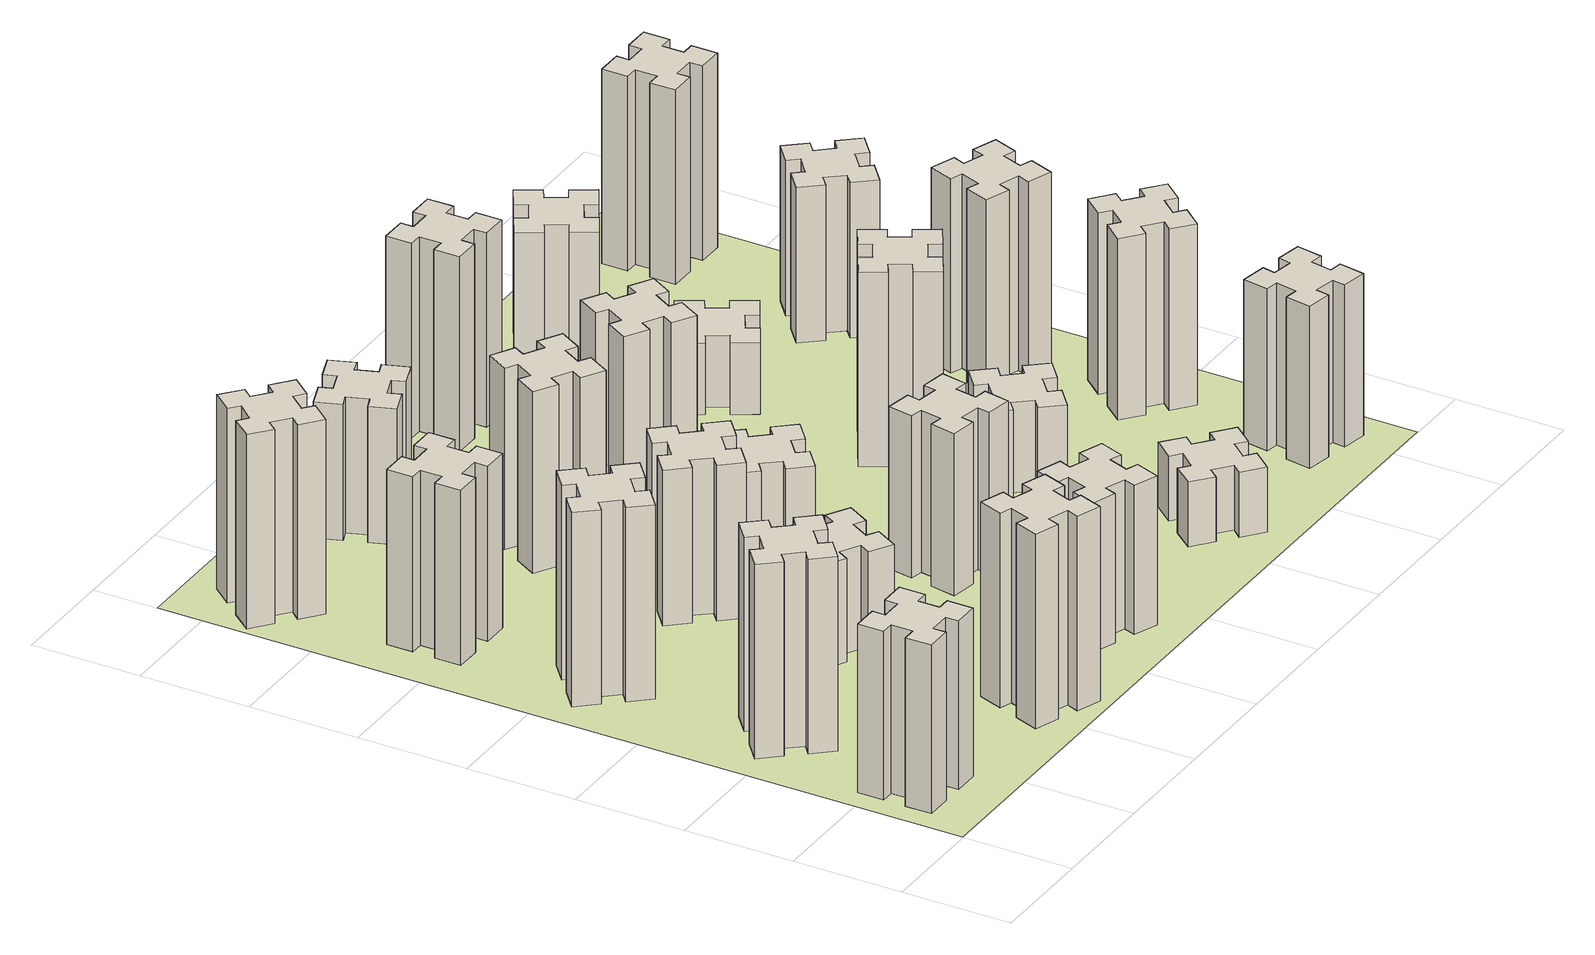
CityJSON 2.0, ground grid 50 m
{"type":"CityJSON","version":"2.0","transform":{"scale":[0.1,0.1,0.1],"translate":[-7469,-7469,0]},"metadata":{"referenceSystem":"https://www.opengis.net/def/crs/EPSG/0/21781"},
"CityObjects":{
"building1":{"type":"Building","attributes":{"class":"1000","function":"1000","usage":"1000","yearOfConstruction":2016,"roofType":"1000","measuredHeight":78,"storeysAboveGround":30,"storeysBelowGround":0},"geometry":[{"type":"Solid","lod":"1","boundaries":[[[[0,1,2,3,4,5,6,7,8,9,10,11,12,13,14,15,16,17,18,19]],[[17,16,20,21]],[[16,15,22,20]],[[15,14,23,22]],[[14,13,24,23]],[[13,12,25,24]],[[12,11,26,25]],[[11,10,27,26]],[[10,9,28,27]],[[9,8,29,28]],[[8,7,30,29]],[[7,6,31,30]],[[6,5,32,31]],[[5,4,33,32]],[[4,3,34,33]],[[3,2,35,34]],[[2,1,36,35]],[[1,0,37,36]],[[0,19,38,37]],[[19,18,39,38]],[[18,17,21,39]],[[24,25,26,27,28,29,30,31,32,33,34,35,36,37,38,39,21,20,22,23]]]]}]},
"building2":{"type":"Building","attributes":{"class":"1000","function":"1000","usage":"1000","yearOfConstruction":2016,"roofType":"1000","measuredHeight":90,"storeysAboveGround":30,"storeysBelowGround":0},"geometry":[{"type":"Solid","lod":"1","boundaries":[[[[40,41,42,43,44,45,46,47,48,49,50,51,52,53,54,55,56,57,58,59]],[[57,56,60,61]],[[56,55,62,60]],[[55,54,63,62]],[[54,53,64,63]],[[53,52,65,64]],[[52,51,66,65]],[[51,50,67,66]],[[50,49,68,67]],[[49,48,69,68]],[[48,47,70,69]],[[47,46,71,70]],[[46,45,72,71]],[[45,44,73,72]],[[44,43,74,73]],[[43,42,75,74]],[[42,41,76,75]],[[41,40,77,76]],[[40,59,78,77]],[[59,58,79,78]],[[58,57,61,79]],[[64,65,66,67,68,69,70,71,72,73,74,75,76,77,78,79,61,60,62,63]]]]}]},
"building3":{"type":"Building","attributes":{"class":"1000","function":"1000","usage":"1000","yearOfConstruction":2016,"roofType":"1000","measuredHeight":90,"storeysAboveGround":30,"storeysBelowGround":0},"geometry":[{"type":"Solid","lod":"1","boundaries":[[[[80,81,82,83,84,85,86,87,88,89,90,91,92,93,94,95,96,97,98,99]],[[97,96,100,101]],[[96,95,102,100]],[[95,94,103,102]],[[94,93,104,103]],[[93,92,105,104]],[[92,91,106,105]],[[91,90,107,106]],[[90,89,108,107]],[[89,88,109,108]],[[88,87,110,109]],[[87,86,111,110]],[[86,85,112,111]],[[85,84,113,112]],[[84,83,114,113]],[[83,82,115,114]],[[82,81,116,115]],[[81,80,117,116]],[[80,99,118,117]],[[99,98,119,118]],[[98,97,101,119]],[[104,105,106,107,108,109,110,111,112,113,114,115,116,117,118,119,101,100,102,103]]]]}]},
"building4":{"type":"Building","attributes":{"class":"1000","function":"1000","usage":"1000","yearOfConstruction":2016,"roofType":"1000","measuredHeight":81,"storeysAboveGround":30,"storeysBelowGround":0},"geometry":[{"type":"Solid","lod":"1","boundaries":[[[[120,121,122,123,124,125,126,127,128,129,130,131,132,133,134,135,136,137,138,139]],[[137,136,140,141]],[[136,135,142,140]],[[135,134,143,142]],[[134,133,144,143]],[[133,132,145,144]],[[132,131,146,145]],[[131,130,147,146]],[[130,129,148,147]],[[129,128,149,148]],[[128,127,150,149]],[[127,126,151,150]],[[126,125,152,151]],[[125,124,153,152]],[[124,123,154,153]],[[123,122,155,154]],[[122,121,156,155]],[[121,120,157,156]],[[120,139,158,157]],[[139,138,159,158]],[[138,137,141,159]],[[144,145,146,147,148,149,150,151,152,153,154,155,156,157,158,159,141,140,142,143]]]]}]},
"building5":{"type":"Building","attributes":{"class":"1000","function":"1000","usage":"1000","yearOfConstruction":2016,"roofType":"1000","measuredHeight":90,"storeysAboveGround":30,"storeysBelowGround":0},"geometry":[{"type":"Solid","lod":"1","boundaries":[[[[160,161,162,163,164,165,166,167,168,169,170,171,172,173,174,175,176,177,178,179]],[[177,176,180,181]],[[176,175,182,180]],[[175,174,183,182]],[[174,173,184,183]],[[173,172,185,184]],[[172,171,186,185]],[[171,170,187,186]],[[170,169,188,187]],[[169,168,189,188]],[[168,167,190,189]],[[167,166,191,190]],[[166,165,192,191]],[[165,164,193,192]],[[164,163,194,193]],[[163,162,195,194]],[[162,161,196,195]],[[161,160,197,196]],[[160,179,198,197]],[[179,178,199,198]],[[178,177,181,199]],[[184,185,186,187,188,189,190,191,192,193,194,195,196,197,198,199,181,180,182,183]]]]}]},
"building6":{"type":"Building","attributes":{"class":"1000","function":"1000","usage":"1000","yearOfConstruction":2016,"roofType":"1000","measuredHeight":90,"storeysAboveGround":30,"storeysBelowGround":0},"geometry":[{"type":"Solid","lod":"1","boundaries":[[[[200,201,202,203,204,205,206,207,208,209,210,211,212,213,214,215,216,217,218,219]],[[217,216,220,221]],[[216,215,222,220]],[[215,214,223,222]],[[214,213,224,223]],[[213,212,225,224]],[[212,211,226,225]],[[211,210,227,226]],[[210,209,228,227]],[[209,208,229,228]],[[208,207,230,229]],[[207,206,231,230]],[[206,205,232,231]],[[205,204,233,232]],[[204,203,234,233]],[[203,202,235,234]],[[202,201,236,235]],[[201,200,237,236]],[[200,219,238,237]],[[219,218,239,238]],[[218,217,221,239]],[[224,225,226,227,228,229,230,231,232,233,234,235,236,237,238,239,221,220,222,223]]]]}]},
"building7":{"type":"Building","attributes":{"class":"1000","function":"1000","usage":"1000","yearOfConstruction":2016,"roofType":"1000","measuredHeight":48,"storeysAboveGround":30,"storeysBelowGround":0},"geometry":[{"type":"Solid","lod":"1","boundaries":[[[[240,241,242,243,244,245,246,247,248,249,250,251,252,253,254,255,256,257,258,259]],[[257,256,260,261]],[[256,255,262,260]],[[255,254,263,262]],[[254,253,264,263]],[[253,252,265,264]],[[252,251,266,265]],[[251,250,267,266]],[[250,249,268,267]],[[249,248,269,268]],[[248,247,270,269]],[[247,246,271,270]],[[246,245,272,271]],[[245,244,273,272]],[[244,243,274,273]],[[243,242,275,274]],[[242,241,276,275]],[[241,240,277,276]],[[240,259,278,277]],[[259,258,279,278]],[[258,257,261,279]],[[264,265,266,267,268,269,270,271,272,273,274,275,276,277,278,279,261,260,262,263]]]]}]},
"building8":{"type":"Building","attributes":{"class":"1000","function":"1000","usage":"1000","yearOfConstruction":2016,"roofType":"1000","measuredHeight":72,"storeysAboveGround":30,"storeysBelowGround":0},"geometry":[{"type":"Solid","lod":"1","boundaries":[[[[280,281,282,283,284,285,286,287,288,289,290,291,292,293,294,295,296,297,298,299]],[[297,296,300,301]],[[296,295,302,300]],[[295,294,303,302]],[[294,293,304,303]],[[293,292,305,304]],[[292,291,306,305]],[[291,290,307,306]],[[290,289,308,307]],[[289,288,309,308]],[[288,287,310,309]],[[287,286,311,310]],[[286,285,312,311]],[[285,284,313,312]],[[284,283,314,313]],[[283,282,315,314]],[[282,281,316,315]],[[281,280,317,316]],[[280,299,318,317]],[[299,298,319,318]],[[298,297,301,319]],[[304,305,306,307,308,309,310,311,312,313,314,315,316,317,318,319,301,300,302,303]]]]}]},
"building9":{"type":"Building","attributes":{"class":"1000","function":"1000","usage":"1000","yearOfConstruction":2016,"roofType":"1000","measuredHeight":69,"storeysAboveGround":30,"storeysBelowGround":0},"geometry":[{"type":"Solid","lod":"1","boundaries":[[[[320,321,322,323,324,325,326,327,328,329,330,331,332,333,334,335,336,337,338,339]],[[337,336,340,341]],[[336,335,342,340]],[[335,334,343,342]],[[334,333,344,343]],[[333,332,345,344]],[[332,331,346,345]],[[331,330,347,346]],[[330,329,348,347]],[[329,328,349,348]],[[328,327,350,349]],[[327,326,351,350]],[[326,325,352,351]],[[325,324,353,352]],[[324,323,354,353]],[[323,322,355,354]],[[322,321,356,355]],[[321,320,357,356]],[[320,339,358,357]],[[339,338,359,358]],[[338,337,341,359]],[[344,345,346,347,348,349,350,351,352,353,354,355,356,357,358,359,341,340,342,343]]]]}]},
"building10":{"type":"Building","attributes":{"class":"1000","function":"1000","usage":"1000","yearOfConstruction":2016,"roofType":"1000","measuredHeight":84,"storeysAboveGround":30,"storeysBelowGround":0},"geometry":[{"type":"Solid","lod":"1","boundaries":[[[[360,361,362,363,364,365,366,367,368,369,370,371,372,373,374,375,376,377,378,379]],[[377,376,380,381]],[[376,375,382,380]],[[375,374,383,382]],[[374,373,384,383]],[[373,372,385,384]],[[372,371,386,385]],[[371,370,387,386]],[[370,369,388,387]],[[369,368,389,388]],[[368,367,390,389]],[[367,366,391,390]],[[366,365,392,391]],[[365,364,393,392]],[[364,363,394,393]],[[363,362,395,394]],[[362,361,396,395]],[[361,360,397,396]],[[360,379,398,397]],[[379,378,399,398]],[[378,377,381,399]],[[384,385,386,387,388,389,390,391,392,393,394,395,396,397,398,399,381,380,382,383]]]]}]},
"building11":{"type":"Building","attributes":{"class":"1000","function":"1000","usage":"1000","yearOfConstruction":2016,"roofType":"1000","measuredHeight":63,"storeysAboveGround":30,"storeysBelowGround":0},"geometry":[{"type":"Solid","lod":"1","boundaries":[[[[400,401,402,403,404,405,406,407,408,409,410,411,412,413,414,415,416,417,418,419]],[[417,416,420,421]],[[416,415,422,420]],[[415,414,423,422]],[[414,413,424,423]],[[413,412,425,424]],[[412,411,426,425]],[[411,410,427,426]],[[410,409,428,427]],[[409,408,429,428]],[[408,407,430,429]],[[407,406,431,430]],[[406,405,432,431]],[[405,404,433,432]],[[404,403,434,433]],[[403,402,435,434]],[[402,401,436,435]],[[401,400,437,436]],[[400,419,438,437]],[[419,418,439,438]],[[418,417,421,439]],[[424,425,426,427,428,429,430,431,432,433,434,435,436,437,438,439,421,420,422,423]]]]}]},
"building12":{"type":"Building","attributes":{"class":"1000","function":"1000","usage":"1000","yearOfConstruction":2016,"roofType":"1000","measuredHeight":75,"storeysAboveGround":30,"storeysBelowGround":0},"geometry":[{"type":"Solid","lod":"1","boundaries":[[[[440,441,442,443,444,445,446,447,448,449,450,451,452,453,454,455,456,457,458,459]],[[457,456,460,461]],[[456,455,462,460]],[[455,454,463,462]],[[454,453,464,463]],[[453,452,465,464]],[[452,451,466,465]],[[451,450,467,466]],[[450,449,468,467]],[[449,448,469,468]],[[448,447,470,469]],[[447,446,471,470]],[[446,445,472,471]],[[445,444,473,472]],[[444,443,474,473]],[[443,442,475,474]],[[442,441,476,475]],[[441,440,477,476]],[[440,459,478,477]],[[459,458,479,478]],[[458,457,461,479]],[[464,465,466,467,468,469,470,471,472,473,474,475,476,477,478,479,461,460,462,463]]]]}]},
"building13":{"type":"Building","attributes":{"class":"1000","function":"1000","usage":"1000","yearOfConstruction":2016,"roofType":"1000","measuredHeight":30,"storeysAboveGround":30,"storeysBelowGround":0},"geometry":[{"type":"Solid","lod":"1","boundaries":[[[[480,481,482,483,484,485,486,487,488,489,490,491,492,493,494,495,496,497,498,499]],[[497,496,500,501]],[[496,495,502,500]],[[495,494,503,502]],[[494,493,504,503]],[[493,492,505,504]],[[492,491,506,505]],[[491,490,507,506]],[[490,489,508,507]],[[489,488,509,508]],[[488,487,510,509]],[[487,486,511,510]],[[486,485,512,511]],[[485,484,513,512]],[[484,483,514,513]],[[483,482,515,514]],[[482,481,516,515]],[[481,480,517,516]],[[480,499,518,517]],[[499,498,519,518]],[[498,497,501,519]],[[504,505,506,507,508,509,510,511,512,513,514,515,516,517,518,519,501,500,502,503]]]]}]},
"building14":{"type":"Building","attributes":{"class":"1000","function":"1000","usage":"1000","yearOfConstruction":2016,"roofType":"1000","measuredHeight":72,"storeysAboveGround":30,"storeysBelowGround":0},"geometry":[{"type":"Solid","lod":"1","boundaries":[[[[520,521,522,523,524,525,526,527,528,529,530,531,532,533,534,535,536,537,538,539]],[[537,536,540,541]],[[536,535,542,540]],[[535,534,543,542]],[[534,533,544,543]],[[533,532,545,544]],[[532,531,546,545]],[[531,530,547,546]],[[530,529,548,547]],[[529,528,549,548]],[[528,527,550,549]],[[527,526,551,550]],[[526,525,552,551]],[[525,524,553,552]],[[524,523,554,553]],[[523,522,555,554]],[[522,521,556,555]],[[521,520,557,556]],[[520,539,558,557]],[[539,538,559,558]],[[538,537,541,559]],[[544,545,546,547,548,549,550,551,552,553,554,555,556,557,558,559,541,540,542,543]]]]}]},
"building15":{"type":"Building","attributes":{"class":"1000","function":"1000","usage":"1000","yearOfConstruction":2016,"roofType":"1000","measuredHeight":30,"storeysAboveGround":30,"storeysBelowGround":0},"geometry":[{"type":"Solid","lod":"1","boundaries":[[[[560,561,562,563,564,565,566,567,568,569,570,571,572,573,574,575,576,577,578,579]],[[577,576,580,581]],[[576,575,582,580]],[[575,574,583,582]],[[574,573,584,583]],[[573,572,585,584]],[[572,571,586,585]],[[571,570,587,586]],[[570,569,588,587]],[[569,568,589,588]],[[568,567,590,589]],[[567,566,591,590]],[[566,565,592,591]],[[565,564,593,592]],[[564,563,594,593]],[[563,562,595,594]],[[562,561,596,595]],[[561,560,597,596]],[[560,579,598,597]],[[579,578,599,598]],[[578,577,581,599]],[[584,585,586,587,588,589,590,591,592,593,594,595,596,597,598,599,581,580,582,583]]]]}]},
"building16":{"type":"Building","attributes":{"class":"1000","function":"1000","usage":"1000","yearOfConstruction":2016,"roofType":"1000","measuredHeight":90,"storeysAboveGround":30,"storeysBelowGround":0},"geometry":[{"type":"Solid","lod":"1","boundaries":[[[[600,601,602,603,604,605,606,607,608,609,610,611,612,613,614,615,616,617,618,619]],[[617,616,620,621]],[[616,615,622,620]],[[615,614,623,622]],[[614,613,624,623]],[[613,612,625,624]],[[612,611,626,625]],[[611,610,627,626]],[[610,609,628,627]],[[609,608,629,628]],[[608,607,630,629]],[[607,606,631,630]],[[606,605,632,631]],[[605,604,633,632]],[[604,603,634,633]],[[603,602,635,634]],[[602,601,636,635]],[[601,600,637,636]],[[600,619,638,637]],[[619,618,639,638]],[[618,617,621,639]],[[624,625,626,627,628,629,630,631,632,633,634,635,636,637,638,639,621,620,622,623]]]]}]},
"building17":{"type":"Building","attributes":{"class":"1000","function":"1000","usage":"1000","yearOfConstruction":2016,"roofType":"1000","measuredHeight":42,"storeysAboveGround":30,"storeysBelowGround":0},"geometry":[{"type":"Solid","lod":"1","boundaries":[[[[640,641,642,643,644,645,646,647,648,649,650,651,652,653,654,655,656,657,658,659]],[[657,656,660,661]],[[656,655,662,660]],[[655,654,663,662]],[[654,653,664,663]],[[653,652,665,664]],[[652,651,666,665]],[[651,650,667,666]],[[650,649,668,667]],[[649,648,669,668]],[[648,647,670,669]],[[647,646,671,670]],[[646,645,672,671]],[[645,644,673,672]],[[644,643,674,673]],[[643,642,675,674]],[[642,641,676,675]],[[641,640,677,676]],[[640,659,678,677]],[[659,658,679,678]],[[658,657,661,679]],[[664,665,666,667,668,669,670,671,672,673,674,675,676,677,678,679,661,660,662,663]]]]}]},
"building18":{"type":"Building","attributes":{"class":"1000","function":"1000","usage":"1000","yearOfConstruction":2016,"roofType":"1000","measuredHeight":90,"storeysAboveGround":30,"storeysBelowGround":0},"geometry":[{"type":"Solid","lod":"1","boundaries":[[[[680,681,682,683,684,685,686,687,688,689,690,691,692,693,694,695,696,697,698,699]],[[697,696,700,701]],[[696,695,702,700]],[[695,694,703,702]],[[694,693,704,703]],[[693,692,705,704]],[[692,691,706,705]],[[691,690,707,706]],[[690,689,708,707]],[[689,688,709,708]],[[688,687,710,709]],[[687,686,711,710]],[[686,685,712,711]],[[685,684,713,712]],[[684,683,714,713]],[[683,682,715,714]],[[682,681,716,715]],[[681,680,717,716]],[[680,699,718,717]],[[699,698,719,718]],[[698,697,701,719]],[[704,705,706,707,708,709,710,711,712,713,714,715,716,717,718,719,701,700,702,703]]]]}]},
"building19":{"type":"Building","attributes":{"class":"1000","function":"1000","usage":"1000","yearOfConstruction":2016,"roofType":"1000","measuredHeight":33,"storeysAboveGround":30,"storeysBelowGround":0},"geometry":[{"type":"Solid","lod":"1","boundaries":[[[[720,721,722,723,724,725,726,727,728,729,730,731,732,733,734,735,736,737,738,739]],[[737,736,740,741]],[[736,735,742,740]],[[735,734,743,742]],[[734,733,744,743]],[[733,732,745,744]],[[732,731,746,745]],[[731,730,747,746]],[[730,729,748,747]],[[729,728,749,748]],[[728,727,750,749]],[[727,726,751,750]],[[726,725,752,751]],[[725,724,753,752]],[[724,723,754,753]],[[723,722,755,754]],[[722,721,756,755]],[[721,720,757,756]],[[720,739,758,757]],[[739,738,759,758]],[[738,737,741,759]],[[744,745,746,747,748,749,750,751,752,753,754,755,756,757,758,759,741,740,742,743]]]]}]},
"building20":{"type":"Building","attributes":{"class":"1000","function":"1000","usage":"1000","yearOfConstruction":2016,"roofType":"1000","measuredHeight":75,"storeysAboveGround":30,"storeysBelowGround":0},"geometry":[{"type":"Solid","lod":"1","boundaries":[[[[760,761,762,763,764,765,766,767,768,769,770,771,772,773,774,775,776,777,778,779]],[[777,776,780,781]],[[776,775,782,780]],[[775,774,783,782]],[[774,773,784,783]],[[773,772,785,784]],[[772,771,786,785]],[[771,770,787,786]],[[770,769,788,787]],[[769,768,789,788]],[[768,767,790,789]],[[767,766,791,790]],[[766,765,792,791]],[[765,764,793,792]],[[764,763,794,793]],[[763,762,795,794]],[[762,761,796,795]],[[761,760,797,796]],[[760,779,798,797]],[[779,778,799,798]],[[778,777,781,799]],[[784,785,786,787,788,789,790,791,792,793,794,795,796,797,798,799,781,780,782,783]]]]}]},
"building21":{"type":"Building","attributes":{"class":"1000","function":"1000","usage":"1000","yearOfConstruction":2016,"roofType":"1000","measuredHeight":63,"storeysAboveGround":30,"storeysBelowGround":0},"geometry":[{"type":"Solid","lod":"1","boundaries":[[[[800,801,802,803,804,805,806,807,808,809,810,811,812,813,814,815,816,817,818,819]],[[817,816,820,821]],[[816,815,822,820]],[[815,814,823,822]],[[814,813,824,823]],[[813,812,825,824]],[[812,811,826,825]],[[811,810,827,826]],[[810,809,828,827]],[[809,808,829,828]],[[808,807,830,829]],[[807,806,831,830]],[[806,805,832,831]],[[805,804,833,832]],[[804,803,834,833]],[[803,802,835,834]],[[802,801,836,835]],[[801,800,837,836]],[[800,819,838,837]],[[819,818,839,838]],[[818,817,821,839]],[[824,825,826,827,828,829,830,831,832,833,834,835,836,837,838,839,821,820,822,823]]]]}]},
"building22":{"type":"Building","attributes":{"class":"1000","function":"1000","usage":"1000","yearOfConstruction":2016,"roofType":"1000","measuredHeight":84,"storeysAboveGround":30,"storeysBelowGround":0},"geometry":[{"type":"Solid","lod":"1","boundaries":[[[[840,841,842,843,844,845,846,847,848,849,850,851,852,853,854,855,856,857,858,859]],[[857,856,860,861]],[[856,855,862,860]],[[855,854,863,862]],[[854,853,864,863]],[[853,852,865,864]],[[852,851,866,865]],[[851,850,867,866]],[[850,849,868,867]],[[849,848,869,868]],[[848,847,870,869]],[[847,846,871,870]],[[846,845,872,871]],[[845,844,873,872]],[[844,843,874,873]],[[843,842,875,874]],[[842,841,876,875]],[[841,840,877,876]],[[840,859,878,877]],[[859,858,879,878]],[[858,857,861,879]],[[864,865,866,867,868,869,870,871,872,873,874,875,876,877,878,879,861,860,862,863]]]]}]},
"building23":{"type":"Building","attributes":{"class":"1000","function":"1000","usage":"1000","yearOfConstruction":2016,"roofType":"1000","measuredHeight":90,"storeysAboveGround":30,"storeysBelowGround":0},"geometry":[{"type":"Solid","lod":"1","boundaries":[[[[880,881,882,883,884,885,886,887,888,889,890,891,892,893,894,895,896,897,898,899]],[[897,896,900,901]],[[896,895,902,900]],[[895,894,903,902]],[[894,893,904,903]],[[893,892,905,904]],[[892,891,906,905]],[[891,890,907,906]],[[890,889,908,907]],[[889,888,909,908]],[[888,887,910,909]],[[887,886,911,910]],[[886,885,912,911]],[[885,884,913,912]],[[884,883,914,913]],[[883,882,915,914]],[[882,881,916,915]],[[881,880,917,916]],[[880,899,918,917]],[[899,898,919,918]],[[898,897,901,919]],[[904,905,906,907,908,909,910,911,912,913,914,915,916,917,918,919,901,900,902,903]]]]}]},
"building24":{"type":"Building","attributes":{"class":"1000","function":"1000","usage":"1000","yearOfConstruction":2016,"roofType":"1000","measuredHeight":72,"storeysAboveGround":30,"storeysBelowGround":0},"geometry":[{"type":"Solid","lod":"1","boundaries":[[[[920,921,922,923,924,925,926,927,928,929,930,931,932,933,934,935,936,937,938,939]],[[937,936,940,941]],[[936,935,942,940]],[[935,934,943,942]],[[934,933,944,943]],[[933,932,945,944]],[[932,931,946,945]],[[931,930,947,946]],[[930,929,948,947]],[[929,928,949,948]],[[928,927,950,949]],[[927,926,951,950]],[[926,925,952,951]],[[925,924,953,952]],[[924,923,954,953]],[[923,922,955,954]],[[922,921,956,955]],[[921,920,957,956]],[[920,939,958,957]],[[939,938,959,958]],[[938,937,941,959]],[[944,945,946,947,948,949,950,951,952,953,954,955,956,957,958,959,941,940,942,943]]]]}]},
"building25":{"type":"Building","attributes":{"class":"1000","function":"1000","usage":"1000","yearOfConstruction":2016,"roofType":"1000","measuredHeight":90,"storeysAboveGround":30,"storeysBelowGround":0},"geometry":[{"type":"Solid","lod":"1","boundaries":[[[[960,961,962,963,964,965,966,967,968,969,970,971,972,973,974,975,976,977,978,979]],[[977,976,980,981]],[[976,975,982,980]],[[975,974,983,982]],[[974,973,984,983]],[[973,972,985,984]],[[972,971,986,985]],[[971,970,987,986]],[[970,969,988,987]],[[969,968,989,988]],[[968,967,990,989]],[[967,966,991,990]],[[966,965,992,991]],[[965,964,993,992]],[[964,963,994,993]],[[963,962,995,994]],[[962,961,996,995]],[[961,960,997,996]],[[960,979,998,997]],[[979,978,999,998]],[[978,977,981,999]],[[984,985,986,987,988,989,990,991,992,993,994,995,996,997,998,999,981,980,982,983]]]]}]},
"landuse1":{"type":"LandUse","attributes":{"name":"plot1","function":"1010"},"geometry":[{"type":"MultiSurface","lod":"1","boundaries":[[[1000,1001,1002,1003]]]}]}
},
"vertices":[
[165,425,0],[165,325,0],[105,325,0],[105,205,0],[225,205,0],[225,265,0],[325,265,0],[325,205,0],[445,205,0],[445,325,0],[385,325,0],[385,425,0],[445,425,0],[445,545,0],[325,545,0],[325,485,0],[225,485,0],[225,545,0],[105,545,0],[105,425,0],[225,485,780],[225,545,780],[325,485,780],[325,545,780],[445,545,780],[445,425,780],[385,425,780],[385,325,780],[445,325,780],[445,205,780],[325,205,780],[325,265,780],[225,265,780],[225,205,780],[105,205,780],[105,325,780],[165,325,780],[165,425,780],[105,425,780],[105,545,780],
[492,1048,0],[427,1124,0],[473,1163,0],[396,1255,0],[304,1178,0],[343,1132,0],[266,1067,0],[228,1113,0],[136,1036,0],[213,944,0],[259,983,0],[323,906,0],[277,868,0],[354,776,0],[446,853,0],[408,899,0],[484,963,0],[523,917,0],[615,994,0],[538,1086,0],[484,963,900],[523,917,900],[408,899,900],[446,853,900],[354,776,900],[277,868,900],[323,906,900],[259,983,900],[213,944,900],[136,1036,900],[228,1113,900],[266,1067,900],[343,1132,900],[304,1178,900],[396,1255,900],[473,1163,900],[427,1124,900],[492,1048,900],[538,1086,900],[615,994,900],
[492,1888,0],[427,1964,0],[473,2003,0],[396,2095,0],[304,2018,0],[343,1972,0],[266,1907,0],[228,1953,0],[136,1876,0],[213,1784,0],[259,1823,0],[323,1746,0],[277,1708,0],[354,1616,0],[446,1693,0],[408,1739,0],[484,1803,0],[523,1757,0],[615,1834,0],[538,1926,0],[484,1803,900],[523,1757,900],[408,1739,900],[446,1693,900],[354,1616,900],[277,1708,900],[323,1746,900],[259,1823,900],[213,1784,900],[136,1876,900],[228,1953,900],[266,1907,900],[343,1972,900],[304,2018,900],[396,2095,900],[473,2003,900],[427,1964,900],[492,1888,900],[538,1926,900],[615,1834,900],
[485,2545,0],[485,2645,0],[545,2645,0],[545,2765,0],[425,2765,0],[425,2705,0],[325,2705,0],[325,2765,0],[205,2765,0],[205,2645,0],[265,2645,0],[265,2545,0],[205,2545,0],[205,2425,0],[325,2425,0],[325,2485,0],[425,2485,0],[425,2425,0],[545,2425,0],[545,2545,0],[425,2485,810],[425,2425,810],[325,2485,810],[325,2425,810],[205,2425,810],[205,2545,810],[265,2545,810],[265,2645,810],[205,2645,810],[205,2765,810],[325,2765,810],[325,2705,810],[425,2705,810],[425,2765,810],[545,2765,810],[545,2645,810],[485,2645,810],[485,2545,810],[545,2545,810],[545,2425,810],
[1029,360,0],[995,266,0],[939,287,0],[897,174,0],[1010,133,0],[1031,189,0],[1125,155,0],[1104,99,0],[1217,57,0],[1258,170,0],[1202,191,0],[1236,285,0],[1292,264,0],[1333,377,0],[1220,418,0],[1200,362,0],[1106,396,0],[1127,452,0],[1014,493,0],[973,380,0],[1106,396,900],[1127,452,900],[1200,362,900],[1220,418,900],[1333,377,900],[1292,264,900],[1236,285,900],[1202,191,900],[1258,170,900],[1217,57,900],[1104,99,900],[1125,155,900],[1031,189,900],[1010,133,900],[897,174,900],[939,287,900],[995,266,900],[1029,360,900],[973,380,900],[1014,493,900],
[384,3387,0],[308,3452,0],[346,3498,0],[254,3575,0],[177,3483,0],[223,3444,0],[159,3368,0],[113,3406,0],[36,3314,0],[128,3237,0],[166,3283,0],[243,3219,0],[204,3173,0],[296,3096,0],[373,3188,0],[327,3226,0],[392,3303,0],[438,3264,0],[515,3356,0],[423,3433,0],[392,3303,900],[438,3264,900],[327,3226,900],[373,3188,900],[296,3096,900],[204,3173,900],[243,3219,900],[166,3283,900],[128,3237,900],[36,3314,900],[113,3406,900],[159,3368,900],[223,3444,900],[177,3483,900],[254,3575,900],[346,3498,900],[308,3452,900],[384,3387,900],[423,3433,900],[515,3356,900],
[1186,1117,0],[1236,1204,0],[1288,1174,0],[1348,1278,0],[1244,1338,0],[1214,1286,0],[1127,1336,0],[1157,1388,0],[1053,1448,0],[993,1344,0],[1045,1314,0],[995,1227,0],[943,1257,0],[883,1153,0],[987,1093,0],[1017,1145,0],[1104,1095,0],[1074,1043,0],[1178,983,0],[1238,1087,0],[1104,1095,480],[1074,1043,480],[1017,1145,480],[987,1093,480],[883,1153,480],[943,1257,480],[995,1227,480],[1045,1314,480],[993,1344,480],[1053,1448,480],[1157,1388,480],[1127,1336,480],[1214,1286,480],[1244,1338,480],[1348,1278,480],[1288,1174,480],[1236,1204,480],[1186,1117,480],[1238,1087,480],[1178,983,480],
[1083,1972,0],[1006,1907,0],[968,1953,0],[876,1876,0],[953,1784,0],[999,1823,0],[1063,1746,0],[1017,1708,0],[1094,1616,0],[1186,1693,0],[1148,1739,0],[1224,1803,0],[1263,1757,0],[1355,1834,0],[1278,1926,0],[1232,1888,0],[1167,1964,0],[1213,2003,0],[1136,2095,0],[1044,2018,0],[1167,1964,720],[1213,2003,720],[1232,1888,720],[1278,1926,720],[1355,1834,720],[1263,1757,720],[1224,1803,720],[1148,1739,720],[1186,1693,720],[1094,1616,720],[1017,1708,720],[1063,1746,720],[999,1823,720],[953,1784,720],[876,1876,720],[968,1953,720],[1006,1907,720],[1083,1972,720],[1044,2018,720],[1136,2095,720],
[1669,460,0],[1635,366,0],[1579,387,0],[1537,274,0],[1650,233,0],[1671,289,0],[1765,255,0],[1744,199,0],[1857,157,0],[1898,270,0],[1842,291,0],[1876,385,0],[1932,364,0],[1973,477,0],[1860,518,0],[1840,462,0],[1746,496,0],[1767,552,0],[1654,593,0],[1613,480,0],[1746,496,690],[1767,552,690],[1840,462,690],[1860,518,690],[1973,477,690],[1932,364,690],[1876,385,690],[1842,291,690],[1898,270,690],[1857,157,690],[1744,199,690],[1765,255,690],[1671,289,690],[1650,233,690],[1537,274,690],[1579,387,690],[1635,366,690],[1669,460,690],[1613,480,690],[1654,593,690],
[1117,2525,0],[1204,2475,0],[1174,2423,0],[1278,2363,0],[1338,2467,0],[1286,2497,0],[1336,2584,0],[1388,2554,0],[1448,2658,0],[1344,2718,0],[1314,2666,0],[1227,2716,0],[1257,2768,0],[1153,2828,0],[1093,2724,0],[1145,2694,0],[1095,2607,0],[1043,2637,0],[983,2533,0],[1087,2473,0],[1095,2607,840],[1043,2637,840],[1145,2694,840],[1093,2724,840],[1153,2828,840],[1257,2768,840],[1227,2716,840],[1314,2666,840],[1344,2718,840],[1448,2658,840],[1388,2554,840],[1336,2584,840],[1286,2497,840],[1338,2467,840],[1278,2363,840],[1174,2423,840],[1204,2475,840],[1117,2525,840],[1087,2473,840],[983,2533,840],
[1025,3456,0],[931,3422,0],[910,3478,0],[797,3437,0],[839,3324,0],[895,3345,0],[929,3251,0],[873,3230,0],[914,3117,0],[1027,3159,0],[1006,3215,0],[1100,3249,0],[1120,3193,0],[1233,3234,0],[1192,3347,0],[1136,3326,0],[1102,3420,0],[1158,3440,0],[1117,3553,0],[1004,3512,0],[1102,3420,630],[1158,3440,630],[1136,3326,630],[1192,3347,630],[1233,3234,630],[1120,3193,630],[1100,3249,630],[1006,3215,630],[1027,3159,630],[914,3117,630],[873,3230,630],[929,3251,630],[895,3345,630],[839,3324,630],[797,3437,630],[910,3478,630],[931,3422,630],[1025,3456,630],[1004,3512,630],[1117,3553,630],
[1955,1047,0],[1972,1145,0],[2031,1135,0],[2052,1253,0],[1934,1274,0],[1924,1215,0],[1825,1232,0],[1836,1291,0],[1717,1312,0],[1697,1194,0],[1756,1184,0],[1738,1085,0],[1679,1096,0],[1658,977,0],[1777,957,0],[1787,1016,0],[1885,998,0],[1875,939,0],[1993,918,0],[2014,1037,0],[1885,998,750],[1875,939,750],[1787,1016,750],[1777,957,750],[1658,977,750],[1679,1096,750],[1738,1085,750],[1756,1184,750],[1697,1194,750],[1717,1312,750],[1836,1291,750],[1825,1232,750],[1924,1215,750],[1934,1274,750],[2052,1253,750],[2031,1135,750],[1972,1145,750],[1955,1047,750],[2014,1037,750],[1993,918,750],
[1972,1988,0],[1907,2064,0],[1953,2103,0],[1876,2195,0],[1784,2118,0],[1823,2072,0],[1746,2007,0],[1708,2053,0],[1616,1976,0],[1693,1884,0],[1739,1923,0],[1803,1846,0],[1757,1808,0],[1834,1716,0],[1926,1793,0],[1888,1839,0],[1964,1903,0],[2003,1857,0],[2095,1934,0],[2018,2026,0],[1964,1903,300],[2003,1857,300],[1888,1839,300],[1926,1793,300],[1834,1716,300],[1757,1808,300],[1803,1846,300],[1739,1923,300],[1693,1884,300],[1616,1976,300],[1708,2053,300],[1746,2007,300],[1823,2072,300],[1784,2118,300],[1876,2195,300],[1953,2103,300],[1907,2064,300],[1972,1988,300],[2018,2026,300],[2095,1934,300],
[2026,2497,0],[2076,2584,0],[2128,2554,0],[2188,2658,0],[2084,2718,0],[2054,2666,0],[1967,2716,0],[1997,2768,0],[1893,2828,0],[1833,2724,0],[1885,2694,0],[1835,2607,0],[1783,2637,0],[1723,2533,0],[1827,2473,0],[1857,2525,0],[1944,2475,0],[1914,2423,0],[2018,2363,0],[2078,2467,0],[1944,2475,720],[1914,2423,720],[1857,2525,720],[1827,2473,720],[1723,2533,720],[1783,2637,720],[1835,2607,720],[1885,2694,720],[1833,2724,720],[1893,2828,720],[1997,2768,720],[1967,2716,720],[2054,2666,720],[2084,2718,720],[2188,2658,720],[2128,2554,720],[2076,2584,720],[2026,2497,720],[2078,2467,720],[2018,2363,720],
[2586,323,0],[2663,259,0],[2624,213,0],[2716,136,0],[2793,228,0],[2747,266,0],[2812,343,0],[2858,304,0],[2935,396,0],[2843,473,0],[2804,427,0],[2728,492,0],[2766,538,0],[2674,615,0],[2597,523,0],[2643,484,0],[2579,408,0],[2533,446,0],[2456,354,0],[2548,277,0],[2579,408,300],[2533,446,300],[2643,484,300],[2597,523,300],[2674,615,300],[2766,538,300],[2728,492,300],[2804,427,300],[2843,473,300],[2935,396,300],[2858,304,300],[2812,343,300],[2747,266,300],[2793,228,300],[2716,136,300],[2624,213,300],[2663,259,300],[2586,323,300],[2548,277,300],[2456,354,300],
[1965,3385,0],[1965,3485,0],[2025,3485,0],[2025,3605,0],[1905,3605,0],[1905,3545,0],[1805,3545,0],[1805,3605,0],[1685,3605,0],[1685,3485,0],[1745,3485,0],[1745,3385,0],[1685,3385,0],[1685,3265,0],[1805,3265,0],[1805,3325,0],[1905,3325,0],[1905,3265,0],[2025,3265,0],[2025,3385,0],[1905,3325,900],[1905,3265,900],[1805,3325,900],[1805,3265,900],[1685,3265,900],[1685,3385,900],[1745,3385,900],[1745,3485,900],[1685,3485,900],[1685,3605,900],[1805,3605,900],[1805,3545,900],[1905,3545,900],[1905,3605,900],[2025,3605,900],[2025,3485,900],[1965,3485,900],[1965,3385,900],[2025,3385,900],[2025,3265,900],
[2563,1332,0],[2486,1267,0],[2448,1313,0],[2356,1236,0],[2433,1144,0],[2479,1183,0],[2543,1106,0],[2497,1068,0],[2574,976,0],[2666,1053,0],[2628,1099,0],[2704,1163,0],[2743,1117,0],[2835,1194,0],[2758,1286,0],[2712,1248,0],[2647,1324,0],[2693,1363,0],[2616,1455,0],[2524,1378,0],[2647,1324,420],[2693,1363,420],[2712,1248,420],[2758,1286,420],[2835,1194,420],[2743,1117,420],[2704,1163,420],[2628,1099,420],[2666,1053,420],[2574,976,420],[2497,1068,420],[2543,1106,420],[2479,1183,420],[2433,1144,420],[2356,1236,420],[2448,1313,420],[2486,1267,420],[2563,1332,420],[2524,1378,420],[2616,1455,420],
[2475,1744,0],[2525,1657,0],[2473,1627,0],[2533,1523,0],[2637,1583,0],[2607,1635,0],[2694,1685,0],[2724,1633,0],[2828,1693,0],[2768,1797,0],[2716,1767,0],[2666,1854,0],[2718,1884,0],[2658,1988,0],[2554,1928,0],[2584,1876,0],[2497,1826,0],[2467,1878,0],[2363,1818,0],[2423,1714,0],[2497,1826,900],[2467,1878,900],[2584,1876,900],[2554,1928,900],[2658,1988,900],[2718,1884,900],[2666,1854,900],[2716,1767,900],[2768,1797,900],[2828,1693,900],[2724,1633,900],[2694,1685,900],[2607,1635,900],[2637,1583,900],[2533,1523,900],[2473,1627,900],[2525,1657,900],[2475,1744,900],[2423,1714,900],[2363,1818,900],
[2475,2584,0],[2525,2497,0],[2473,2467,0],[2533,2363,0],[2637,2423,0],[2607,2475,0],[2694,2525,0],[2724,2473,0],[2828,2533,0],[2768,2637,0],[2716,2607,0],[2666,2694,0],[2718,2724,0],[2658,2828,0],[2554,2768,0],[2584,2716,0],[2497,2666,0],[2467,2718,0],[2363,2658,0],[2423,2554,0],[2497,2666,330],[2467,2718,330],[2584,2716,330],[2554,2768,330],[2658,2828,330],[2718,2724,330],[2666,2694,330],[2716,2607,330],[2768,2637,330],[2828,2533,330],[2724,2473,330],[2694,2525,330],[2607,2475,330],[2637,2423,330],[2533,2363,330],[2473,2467,330],[2525,2497,330],[2475,2584,330],[2423,2554,330],[2363,2658,330],
[3504,475,0],[3405,492,0],[3416,551,0],[3297,572,0],[3277,454,0],[3336,444,0],[3318,345,0],[3259,356,0],[3238,237,0],[3357,217,0],[3367,276,0],[3465,258,0],[3455,199,0],[3573,178,0],[3594,297,0],[3535,307,0],[3552,405,0],[3611,395,0],[3632,513,0],[3514,534,0],[3552,405,750],[3611,395,750],[3535,307,750],[3594,297,750],[3573,178,750],[3455,199,750],[3465,258,750],[3367,276,750],[3357,217,750],[3238,237,750],[3259,356,750],[3318,345,750],[3336,444,750],[3277,454,750],[3297,572,750],[3416,551,750],[3405,492,750],[3504,475,750],[3514,534,750],[3632,513,750],
[2716,3347,0],[2666,3434,0],[2718,3464,0],[2658,3568,0],[2554,3508,0],[2584,3456,0],[2497,3406,0],[2467,3458,0],[2363,3398,0],[2423,3294,0],[2475,3324,0],[2525,3237,0],[2473,3207,0],[2533,3103,0],[2637,3163,0],[2607,3215,0],[2694,3265,0],[2724,3213,0],[2828,3273,0],[2768,3377,0],[2694,3265,630],[2724,3213,630],[2607,3215,630],[2637,3163,630],[2533,3103,630],[2473,3207,630],[2525,3237,630],[2475,3324,630],[2423,3294,630],[2363,3398,630],[2467,3458,630],[2497,3406,630],[2584,3456,630],[2554,3508,630],[2658,3568,630],[2718,3464,630],[2666,3434,630],[2716,3347,630],[2768,3377,630],[2828,3273,630],
[3487,1006,0],[3552,1083,0],[3598,1044,0],[3675,1136,0],[3583,1213,0],[3544,1167,0],[3468,1232,0],[3506,1278,0],[3414,1355,0],[3337,1263,0],[3383,1224,0],[3319,1148,0],[3273,1186,0],[3196,1094,0],[3288,1017,0],[3326,1063,0],[3403,999,0],[3364,953,0],[3456,876,0],[3533,968,0],[3403,999,840],[3364,953,840],[3326,1063,840],[3288,1017,840],[3196,1094,840],[3273,1186,840],[3319,1148,840],[3383,1224,840],[3337,1263,840],[3414,1355,840],[3506,1278,840],[3468,1232,840],[3544,1167,840],[3583,1213,840],[3675,1136,840],[3598,1044,840],[3552,1083,840],[3487,1006,840],[3533,968,840],[3456,876,840],
[3422,1671,0],[3456,1765,0],[3512,1744,0],[3553,1857,0],[3440,1898,0],[3420,1842,0],[3326,1876,0],[3347,1932,0],[3234,1973,0],[3193,1860,0],[3249,1840,0],[3215,1746,0],[3159,1767,0],[3117,1654,0],[3230,1613,0],[3251,1669,0],[3345,1635,0],[3324,1579,0],[3437,1537,0],[3478,1650,0],[3345,1635,900],[3324,1579,900],[3251,1669,900],[3230,1613,900],[3117,1654,900],[3159,1767,900],[3215,1746,900],[3249,1840,900],[3193,1860,900],[3234,1973,900],[3347,1932,900],[3326,1876,900],[3420,1842,900],[3440,1898,900],[3553,1857,900],[3512,1744,900],[3456,1765,900],[3422,1671,900],[3478,1650,900],[3437,1537,900],
[3219,2463,0],[3283,2386,0],[3237,2348,0],[3314,2256,0],[3406,2333,0],[3368,2379,0],[3444,2443,0],[3483,2397,0],[3575,2474,0],[3498,2566,0],[3452,2528,0],[3387,2604,0],[3433,2643,0],[3356,2735,0],[3264,2658,0],[3303,2612,0],[3226,2547,0],[3188,2593,0],[3096,2516,0],[3173,2424,0],[3226,2547,720],[3188,2593,720],[3303,2612,720],[3264,2658,720],[3356,2735,720],[3433,2643,720],[3387,2604,720],[3452,2528,720],[3498,2566,720],[3575,2474,720],[3483,2397,720],[3444,2443,720],[3368,2379,720],[3406,2333,720],[3314,2256,720],[3237,2348,720],[3283,2386,720],[3219,2463,720],[3173,2424,720],[3096,2516,720],
[3385,3225,0],[3485,3225,0],[3485,3165,0],[3605,3165,0],[3605,3285,0],[3545,3285,0],[3545,3385,0],[3605,3385,0],[3605,3505,0],[3485,3505,0],[3485,3445,0],[3385,3445,0],[3385,3505,0],[3265,3505,0],[3265,3385,0],[3325,3385,0],[3325,3285,0],[3265,3285,0],[3265,3165,0],[3385,3165,0],[3325,3285,900],[3265,3285,900],[3325,3385,900],[3265,3385,900],[3265,3505,900],[3385,3505,900],[3385,3445,900],[3485,3445,900],[3485,3505,900],[3605,3505,900],[3605,3385,900],[3545,3385,900],[3545,3285,900],[3605,3285,900],[3605,3165,900],[3485,3165,900],[3485,3225,900],[3385,3225,900],[3385,3165,900],[3265,3165,900],
[5,3705,0],[3705,3705,0],[3705,5,0],[5,5,0]
]}
